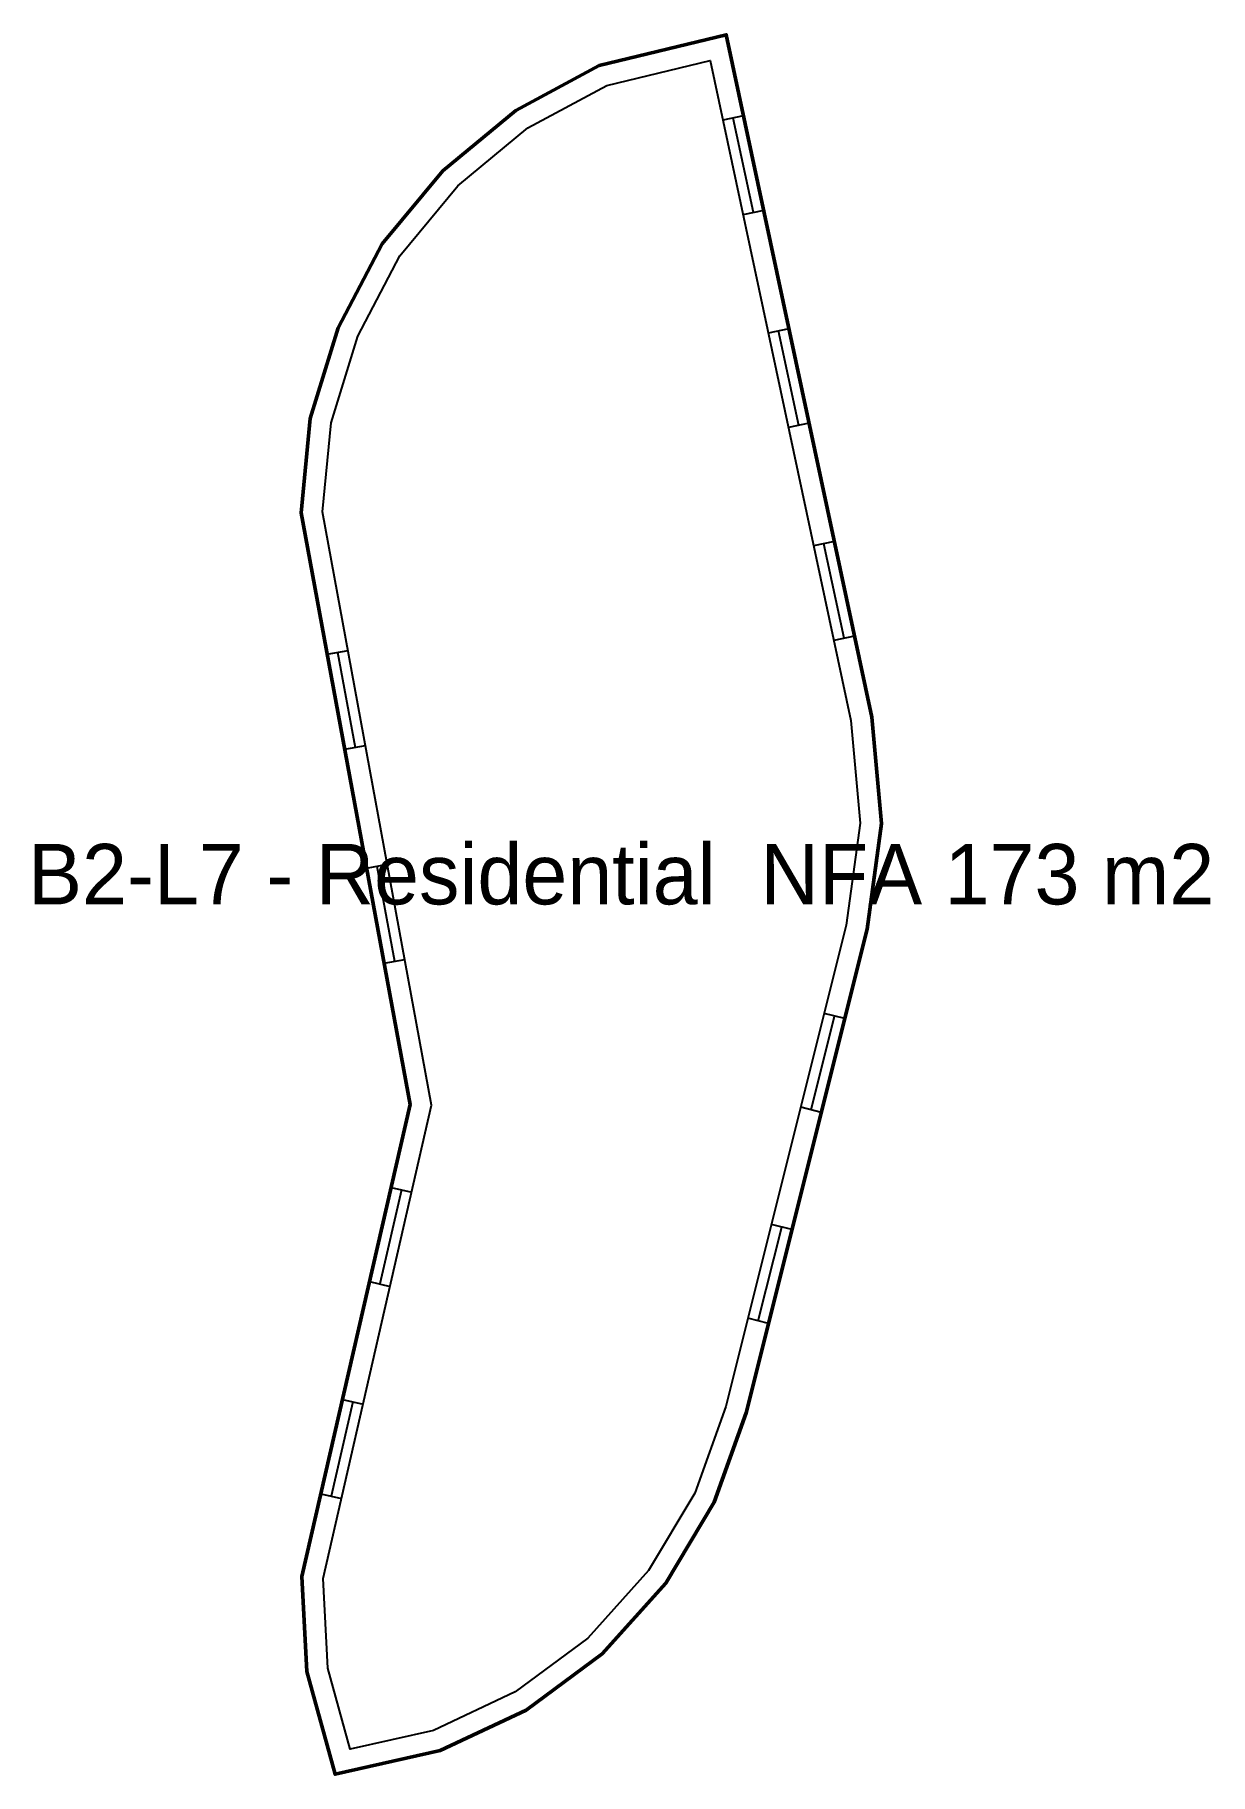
# Model space of a CAD drawing. Header units: metres. Extents: x 80.6 to 100, y -47.9 to -19.1.
import ezdxf
from ezdxf.enums import TextEntityAlignment as Align

# ---------------------------------------------------------------- set-up
doc = ezdxf.new("R2010")
doc.units = ezdxf.units.M
for name, color, linetype in [('TEXT', 250, 'Continuous'), ('WALL', 7, 'Continuous'), ('WINDOW', 5, 'Continuous')]:
    doc.layers.add(name, color=color, linetype=linetype)

msp = doc.modelspace()

# ---------------------------------------------------------------- linework, layer by layer
at = {"layer": 'WALL', "lineweight": 50}
msp.add_lwpolyline([(85, -27.01), (86.8, -36.8), (85.01, -44.61), (85.09, -46.18), (85.56, -47.88), (87.3, -47.49), (88.72, -46.82), (89.98, -45.89), (91.03, -44.72), (91.83, -43.38), (92.36, -41.9), (94.36, -33.9), (94.6, -32.15), (94.44, -30.39), (92.03, -19.1), (89.93, -19.61), (88.55, -20.35), (87.34, -21.35), (86.34, -22.56), (85.61, -23.95), (85.15, -25.45)], close=True, dxfattribs=at)
at = {"layer": 'WALL'}
msp.add_lwpolyline([(85.353, -26.995), (85.495, -25.519), (85.935, -24.084), (86.633, -22.755), (87.589, -21.599), (88.746, -20.642), (90.056, -19.94), (91.763, -19.525), (94.093, -30.443), (94.248, -32.142), (94.016, -33.834), (92.025, -41.798), (91.512, -43.23), (90.747, -44.511), (89.743, -45.63), (88.54, -46.518), (87.186, -47.157), (85.809, -47.466), (85.438, -46.124), (85.362, -44.641), (87.157, -36.808), (85.353, -26.995)], close=True, dxfattribs=at)
at = {"layer": 'WINDOW'}
for p, q in [((92.316, -20.442), (91.974, -20.515)), ((92.479, -22.043), (92.145, -20.478)), ((92.65, -22.007), (92.308, -22.08)), ((93.068, -23.963), (92.726, -24.036)), ((93.231, -25.564), (92.897, -23.999)), ((93.402, -25.527), (93.06, -25.6)), ((93.82, -27.483), (93.477, -27.556)), ((93.982, -29.085), (93.648, -27.52)), ((94.154, -29.048), (93.811, -29.121)), ((85.43, -29.348), (85.774, -29.285)), ((85.602, -29.316), (85.891, -30.89)), ((85.719, -30.921), (86.063, -30.858)), ((86.081, -32.889), (86.425, -32.825)), ((86.253, -32.857), (86.542, -34.43)), ((86.37, -34.462), (86.714, -34.399)), ((93.433, -36.887), (93.821, -35.335)), ((93.991, -35.378), (93.651, -35.293)), ((93.603, -36.93), (93.263, -36.845)), ((86.656, -38.21), (86.299, -39.769)), ((86.486, -38.171), (86.827, -38.249)), ((92.56, -40.38), (92.948, -38.828)), ((93.117, -38.87), (92.778, -38.785)), ((86.128, -39.73), (86.47, -39.808)), ((92.729, -40.422), (92.39, -40.337)), ((85.852, -41.719), (85.495, -43.278)), ((85.682, -41.68), (86.023, -41.758)), ((85.324, -43.239), (85.665, -43.317))]:
    msp.add_line(p, q, dxfattribs=at)

# ---------------------------------------------------------------- texts
at = {"layer": 'TEXT'}
msp.add_text('B2-L7 - Residential  NFA 173 m2', height=1, dxfattribs=at).set_placement((90.293, -32.988), align=Align.MIDDLE_CENTER)

doc.saveas('drawing.dxf')
